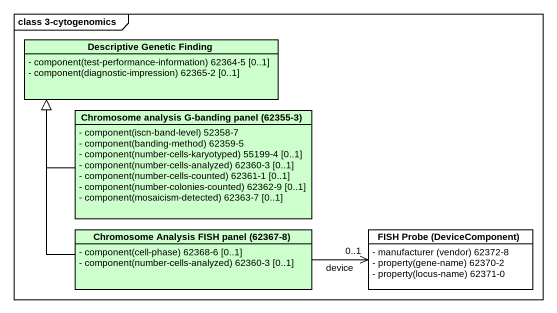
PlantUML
@startuml
mainframe class 3-cytogenomics
hide circle
hide empty members
skinparam classAttributeIconSize 0
class "Descriptive Genetic Finding" as Descriptive_Genetic_Finding #CCFFCC {
  {field} - component(test-performance-information) 62364-5 [0..1]
  {field} - component(diagnostic-impression) 62365-2 [0..1]
}
class "Chromosome analysis G-banding panel (62355-3)" as Chromosome_analysis_G #CCFFCC {
  {field} - component(iscn-band-level) 52358-7
  {field} - component(banding-method) 62359-5
  {field} - component(number-cells-karyotyped) 55199-4 [0..1]
  {field} - component(number-cells-analyzed) 62360-3 [0..1]
  {field} - component(number-cells-counted) 62361-1 [0..1]
  {field} - component(number-colonies-counted) 62362-9 [0..1]
  {field} - component(mosaicism-detected) 62363-7 [0..1]
}
class "Chromosome Analysis FISH panel (62367-8)" as Chromosome_Analysis_FISH #CCFFCC {
  {field} - component(cell-phase) 62368-6 [0..1]
  {field} - component(number-cells-analyzed) 62360-3 [0..1]
}
class "FISH Probe (DeviceComponent)" as FISH_Probe_DeviceComponent #FFFFFF {
  {field} - manufacturer (vendor) 62372-8
  {field} - property(gene-name) 62370-2
  {field} - property(locus-name) 62371-0
}
Chromosome_analysis_G -up-|> Descriptive_Genetic_Finding
Chromosome_Analysis_FISH -up-|> Descriptive_Genetic_Finding
Chromosome_Analysis_FISH -right-> "0..1" FISH_Probe_DeviceComponent : device
@enduml
